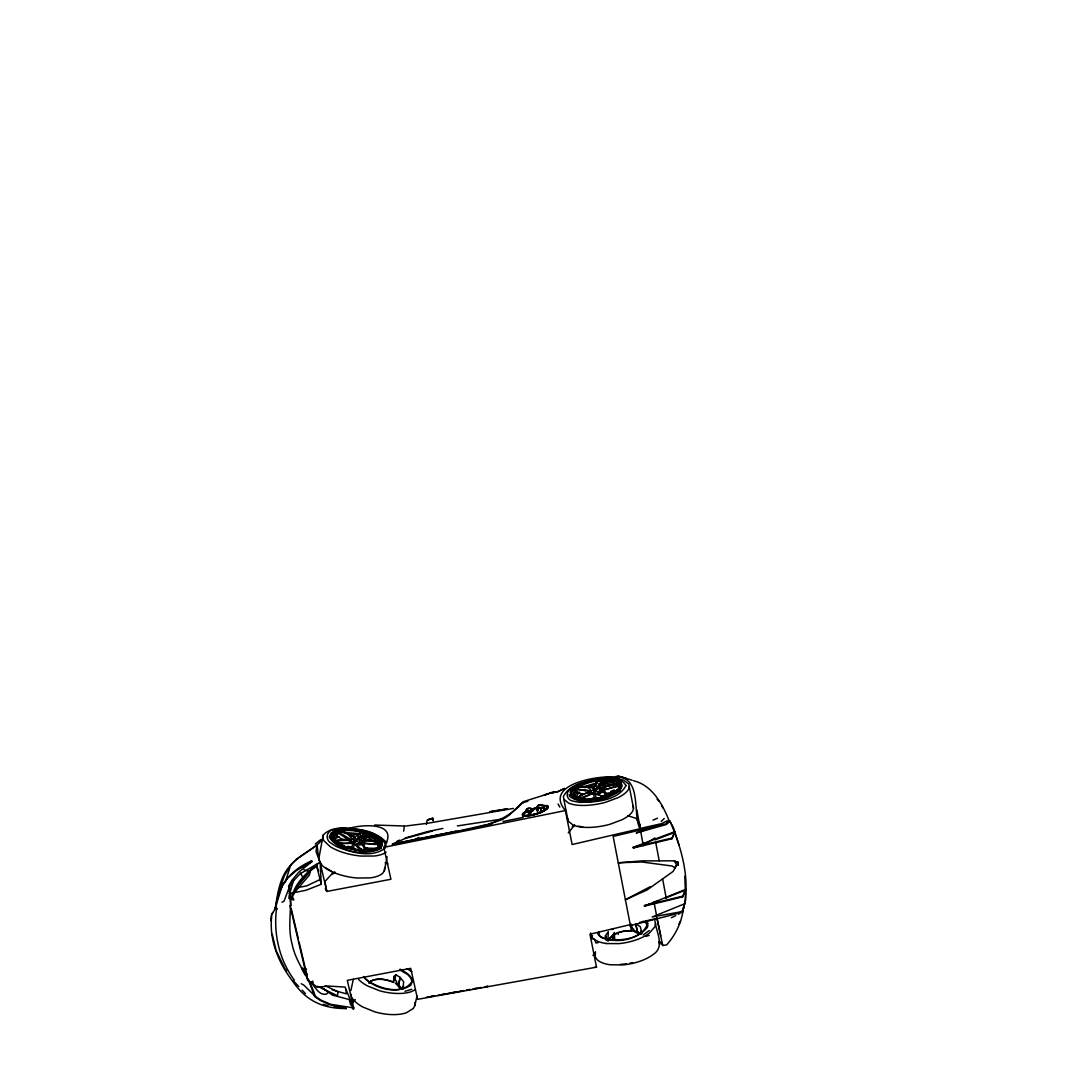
<?xml version="1.0" encoding="UTF-8"?>
<svg xmlns="http://www.w3.org/2000/svg" width="1068" height="1068" viewBox="0 0 1068 1068"><rect width="100%" height="100%" fill="white"/><g stroke="black" fill="none" stroke-linecap="round" stroke-linejoin="round"><path stroke-width="1.5" d="M529.741 815.431L529.741 813.002M540.875 812.094L540.875 809.664M541.249 812.08L541.249 809.651M612.618 938.905L612.658 935.221L614.38 932.471L614.741 940.014M528.193 812.788L528.58 810.425L528.9 812.908M528.54 812.748L528.58 810.425M361.678 850.302L360.45 849.514C365.964 851.69 365.536 849.754 362.319 844.868L356.512 844.161L361.678 850.302L364.896 850.435M333.163 839.074L333.43 837.192A24.284 9.318 9 0 1 335.712 834.802L336.046 832.987L337.742 833.08C338.249 836.524 332.802 837.405 334.471 841.05M363.761 832.052C368.046 831.411 366.671 834.949 362.346 832.84L364.201 832.012L366.658 832.933M381.676 844.08L378.366 843.213L379.621 844.227L378.219 844.788C390.447 844.841 365.363 838.447 363.227 841.958C364.802 843.88 378.86 845.455 381.77 843.587M351.612 997.045A32.814 15.166 12.2 0 0 362.653 1006.937L374.881 1011.89A33.295 15.379 12.2 0 0 395.08 1014.6A32.641 15.085 12.2 0 0 406.281 1012.811L413.289 1008.486L414.838 1005.602L414.958 1002.411M530.436 812.895L530.649 810.385L531.063 812.761M607.906 941.135L608.293 931.67L605.463 935.755L605.93 939.052M530.783 812.922L531.01 810.438M537.524 810.131L537.805 807.675M637.369 932.551L635.767 923.873L640.226 926.624L641.307 930.588L640.186 933.499L638.437 933.726L634.339 931.563L633.711 929.227L630.467 926.57L629.8 924.728L630.427 925.609L682.439 912.219L685.669 899.923L684.788 876.267M537.337 811.066L537.378 808.556L537.244 810.919L538.139 810.705M426.439 824.469L427.026 820.424L432.74 818.382L433.167 820.798L432.674 818.275L428.148 819.637L432.66 818.382M270.965 920.709L271.325 915.316L274.77 909.469L282.499 884.905L287.506 878.016L296.196 870.714L312.243 861.355L311.095 861.168C290.923 869.993 278.882 884.651 275.718 906.799L275.277 908.027M336.527 831.078L338.476 832.72L338.009 832.065L340.999 831.865L337.942 830.797L336.367 831.331L338.609 830.383L347.861 834.255L352.013 838.554L350.224 839.168L336.46 830.837M334.978 841.851L337.208 841.397L336.58 841.878L339.41 843.093L336.153 843.079L335.018 841.317C359.823 837.405 352.493 847.124 335.018 841.317M386.723 842.465L381.142 837.686A33.322 12.949 10.3 0 0 364.068 830.797C351.078 828.501 333.363 824.269 323.19 835.083L318.678 859.473L322.135 865.561L325.887 868.431A33.241 13.283 10.2 0 0 336.687 873.664A33.896 13.55 10.2 0 0 357.179 878.029L370.129 877.883A33.402 13.35 10.2 0 0 382.744 873.157L384.387 870.66L384.614 867.884M368.059 833.387L368.553 832.906L365.149 840.463M285.33 882.075L290.67 865.093L296.25 859.326L317.022 845.002L316.021 851.543L320.04 862.25L300.055 873.864L293.126 881.127L289.521 886.76C292.886 905.851 286.811 925.208 292.111 944.085C295.823 963.256 309.787 977.847 315.3 996.337L321.054 1000.182L330.506 1004.267L353.628 1007.885L353.415 1009.313L352.467 1008.486M271.739 916.024C268.829 939.64 278.481 962.855 292.725 981.265C306.049 1000.903 323.057 1008.739 346.339 1008.539L341.934 1007.484M375.322 841.918L363.213 834.482L357.206 839.875M275.277 908.628C277.493 893.636 279.789 876.294 290.83 865.08C299.948 854.547 313.832 849.794 322.523 839.435M288.841 898.428L289.228 895.211M579.417 799.612L590.898 794.258L596.812 793.965M403.677 831.158L404.358 826.312M598.507 934.246L598.841 931.857M631.508 924.354L589.963 934.22L596.505 967.167L417.615 999.328L410.726 968.356L347.314 980.344L353.762 1008.325L345.031 987.072L328.303 986.058L317.423 987.299L317.57 986.245L337.475 995.75L337.955 991.812L325.219 985.711M336.847 832.906L337.047 835.857L342.347 839.461M367.993 834.335L367.058 837.219L368.594 836.284L368.941 834.482L367.285 834.428M323.19 835.083L322.75 837.766L323.791 840.663L330.025 846.55A33.322 12.949 10.3 0 0 340.866 851.717A33.989 13.203 10.3 0 0 361.411 856.095L374.374 856.015A33.495 13.016 10.3 0 0 386.135 852.184M541.596 807.982L541.743 807.048L541.957 808.062M683.48 907.146C682.225 921.123 675.977 934.487 666.659 944.9L662.747 945.474L656.753 917.599M398.604 986.084L400.14 977.42L395.881 974.724L394.252 976.98L393.104 982.173M604.688 787.036L605.289 780.428L615.261 781.642A23.75 8.744 -10.9 0 1 618.372 783.498M275.678 909.042L276.478 904.516M620.909 785.033L603.38 789.986L602.913 789.399L606.878 786.368L621.069 783.899L621.002 785.501L621.175 784.393L617.785 784.766L619.28 785.234L618.118 786.222L621.376 786.141L617.811 791.188A25.392 9.345 -10.9 0 1 616.329 792.256M381.276 843.88L380.835 840.836M380.195 847.431C386.015 842.826 358.648 843.106 363.787 844.815L366.284 850.462L370.649 850.355A26.046 10.093 10.3 0 0 376.457 849.1A25.138 9.745 10.3 0 0 380.288 846.937L381.409 845.389M293.513 898.362L291.457 899.403C296.41 886.133 304.02 873.891 316.796 866.455L317.583 863.919C306.169 873.023 293.607 884.104 291.457 899.389L293.9 899.99M337.742 833.08L335.245 831.371L331.841 834.442L331.801 837.566L333.87 840.596L342.628 839.328L348.462 839.608L335.672 831.411M381.636 842.705L378.219 842.625L379.314 842.265A23.75 9.212 10.3 0 0 376.991 839.194L368.941 834.482M381.316 845.883L381.116 845.202M333.87 840.596C330.279 839.808 331.227 832.639 335.245 831.371M338.356 833.601L339.477 831.571M342.04 831.652L339.557 829.929L352.68 829.382L365.656 831.678L372.585 834.295A26.834 10.4 10.3 0 1 378.005 837.459C383.652 840.062 383.546 848.259 376.897 849.314A26.82 10.386 10.3 0 1 370.956 850.595L355.484 849.941L340.452 845.349A26.807 10.386 10.3 0 1 335.032 842.105C329.264 839.301 330.226 831.184 336.767 830.343A26.834 10.4 10.3 0 1 342.721 829.142L352.587 829.155L363.133 830.971M337.581 843.813L352.76 843.279L355.23 844.441L360.143 850.702L359.022 849.367L357.954 849.754A23.536 9.131 10.3 0 1 350.678 848.352A23.75 9.212 10.3 0 1 344.003 846.15C341.787 843.747 334.151 842.585 340.705 845.736M362.172 850.488L363.307 851.062M366.284 850.462L365.87 850.195M379.274 845.576L379.621 843.76M595.904 791.028L595.397 788.585L592.994 788.905L594.382 791.521L601.217 791.241A4.913 1.816 -10.6 0 1 601.217 792.536L600.563 792.856M621.282 785.647L620.682 787.41A25.138 9.252 -10.9 0 1 617.718 790.68A26.046 9.585 -10.9 0 1 612.605 793.818L608.506 795.42L604.448 791.241C599.241 790.413 618.012 786.435 619.293 785.955M353.014 841.651L353.802 841.557L354.469 838.06L356.031 838.754L355.631 841.25L352.2 841.544L351.412 842.705A4.926 1.922 10.1 0 0 353.054 844.161M354.603 842.866L354.896 841.33M341.733 831.278L346.112 830.544A23.75 9.212 10.3 0 1 352.907 830.704A23.536 9.131 10.3 0 1 360.049 831.798L359.702 833.587L343.682 832.506M359.369 844.307L359.422 842.412L355.631 841.25M360.049 831.798C368.1 831.238 345.191 827.767 342.628 829.315A26.046 10.106 10.3 0 0 336.647 830.584C330.052 831.318 329.158 839.555 334.911 842.332A26.046 10.106 10.3 0 0 340.345 845.576L342.561 846.564M363.213 834.482L363.561 832.68M362.145 842.866L362.599 840.529L361.825 840.249L360.223 840.543L359.422 842.412M365.376 835.136L365.723 833.334M378.619 847.845L378.98 846.03L377.979 845.295L381.022 845.696M384.387 870.66L387.11 856.763M355.39 848.886L351.813 847.685L352.76 843.279M350.891 990.517L353.321 979.289M603.594 779.627L603.34 780.775L599.482 781.055C611.296 775.488 594.863 780.308 596.077 785.3L596.745 788.117L599.508 787.917L602.419 783.592L603.58 779.146M370.649 982.56L370.996 981.011C378.232 977.941 386.723 979.329 393.705 982.48M654.884 837.899L643.256 845.562L643.911 842.559M394.519 980.865L395.881 974.724M399.379 987.887L399.726 986.325L396.148 983.601M402.97 988.875L403.637 981.786L400.14 977.42L398.484 984.576M355.07 849.22L353.388 848.166L354.376 843.773M414.838 1005.602L416.987 995.99M654.951 920.656C655.885 931.563 665.457 946.608 653.322 954.365A32.667 14.672 -10.8 0 1 643.096 960.079A33.322 14.965 -10.8 0 1 623.125 964.898L610.202 964.764A32.841 14.752 -10.8 0 1 597.145 959.638L595.276 956.915L595.41 951.735M361.985 843.106L362.052 842.118M597.052 789.292L600.416 782.47L603.527 782.243M655.645 923.58L654.898 926.744L649.277 933.178A32.761 14.365 -10.8 0 1 638.998 938.825A33.415 14.645 -10.8 0 1 618.973 943.631L606.023 943.551M575.452 797.516L578.789 792.87M618.853 778.919L623.352 780.121L628.758 783.992L633.511 808.236L632.71 811.039A33.402 12.696 -10.9 0 1 622.217 819.65L610.015 824.269A33.896 12.883 -10.9 0 1 589.349 827.42A33.228 12.629 -10.9 0 1 577.588 826.458L573.182 825.19L568.069 820.945L563.357 796.688C569.818 783.391 587.534 781.229 600.616 778.679A33.495 12.362 -10.9 0 1 607.185 778.105M278.534 893.035L284.275 875.907L288.934 867.977M378.192 847.458L378.726 845.629M289.655 893.716L293.593 880.339M629.372 786.489L628.571 789.225A33.495 12.362 -10.9 0 1 617.998 797.676L605.756 802.242A33.989 12.536 -10.9 0 1 585.037 805.432A33.322 12.295 -10.9 0 1 573.262 804.564L568.817 803.269L563.757 799.238M333.924 840.997L335.405 838.567L338.823 836.725M355.577 844.548L352.76 843.119L353.641 844.414M613.339 784.326L605.463 783.445L604.955 779.066L609.387 779.493A25.392 9.345 -10.9 0 1 615.342 780.481L620.788 783.645L617.464 784.286L618.385 783.592M576.159 798.303L586.118 793.03L592.273 793.551L578.349 798.704L576.159 798.303L577.868 799.278L579.844 798.61M546.629 808.583L547.083 807.248M271.886 914.649L272.674 912.459M402.502 989.088L403.597 986.058L401.742 988.474L400.059 988.074L396.722 984.402L396.735 981.879L394.346 978.061L394.212 976.005L394.252 976.98M676.832 864.519L673.227 871.341L647.008 890.004L625.394 899.723L631.442 930.829M682.439 912.219C691.69 882.435 681.744 848.112 669.783 820.718L668.154 821.078L665.978 823.895L613.152 836.404L625.394 899.723L650.225 886.707M289.521 886.76L284.021 901.178L281.952 902.246M600.309 792.843L603.019 790.734L601.217 792.536M325.286 888.683L326.808 891.446L390.928 879.271L383.826 847.351C400.113 822.186 363.667 824.042 349.623 828.261M544.386 808.569L543.866 809.157M682.626 896.88L685.709 889.35L644.471 906.105L682.626 896.88L685.709 889.35M351.986 1004.547L353.201 1001.877M604.955 779.066L602.539 787.436L606.637 785.768L620.682 783.151L619.347 781.763M592.74 794.098A4.926 1.829 -11.1 0 1 592.366 793.791L594.382 791.521M671.932 838.754L674.909 831.638L633.231 847.298L633.364 847.965L671.932 838.754L674.909 831.638M377.178 848.406L364.148 848.005M592.406 935.528L590.951 938.158L594.422 939.413M633.578 930.815L637.596 931.723L641.201 934.246C631.655 927.491 614.714 930.682 608.413 940.561C612.244 932.404 623.151 930.922 631.241 930.642M678.941 924.034L680.53 921.19M618.492 789.626L618.853 786.809L618.038 786.769L621.376 786.141M277.346 908.561L276.305 910.337C273.648 934.754 279.522 960.346 294.327 980.104M576.266 798.811L578.362 797.409L577.908 798.05L579.403 798.49M681.504 911.044L678.594 914.315M602.285 796.101L604.835 797.369L607.211 796.408L603.086 791.802C591.886 791.708 602.699 798.757 607.185 795.874M609.574 778.772A26.834 9.879 -10.9 0 1 615.649 779.72C621.936 780.054 624.032 787.77 618.198 790.707A26.82 9.866 -10.9 0 1 612.965 793.925L598.133 798.704L582.567 799.798A26.82 9.866 -10.9 0 1 576.48 798.784C570.032 798.263 568.817 790.387 574.557 787.663A26.834 9.879 -10.9 0 1 579.804 784.526L589.135 781.295L599.001 779.506L595.29 784.019L594.142 787.703L592.553 788.211C587.614 784.152 567.228 790.066 584.209 782.871M664.229 818.462L661.239 821.492M600.91 791.054L602.125 787.877L599.922 788.731L599.842 790.747M576.346 789.799L574.717 790.293L573.529 792.256A23.509 8.651 -10.9 0 0 574.13 795.793L575.906 797.209L577.614 797.075C571.233 802.348 568.59 787.236 576.346 789.799C578.229 792.71 573.903 794.525 575.345 797.395M676.124 865.707L675.31 867.123L676.725 864.893L674.402 861.275L677.272 862.196M355.337 999.635L352.013 1002.545M331.027 833L329.198 837.125C339.397 852.544 365.443 856.216 381.463 848.259M592.94 955.473L595.09 952.696M605.463 783.445L606.571 782.03L606.224 780.227M568.283 832.92L574.197 825.604M598.534 780.708L597.012 780.908L597.359 782.71L581.913 787.29M653.069 827.206L636.208 832.96L666.258 824.536L669.943 821.452L673.214 827.153L678.954 844.775M296.01 887.935L310.027 871.541L309.426 875.026L295.342 891.5M569.992 792.055L573.943 788.237M385.228 848.085C371.824 858.258 352.16 852.718 337.755 847.138A30.758 11.935 10.3 0 1 331.521 843.4C324.872 840.142 326.047 830.77 333.576 829.823A30.772 11.948 10.3 0 1 340.438 828.448C355.924 828.261 379.287 829.542 386.082 845.763M368.153 832.893L363.133 840.249L370.689 840.583L381.329 842.772M573.436 789.119C567.121 793.698 575.812 801.721 580.244 795.086C599.241 790.213 578.469 789.693 573.529 789.599M547.043 808.075C541.142 813.749 531.69 815.912 523.734 815.792L523.494 814.31L526.364 811.974M359.222 844.708L362.519 843.693L360.784 844.161M579.323 799.118C585.611 800.64 616.877 798.504 593.634 793.738L594.395 798.183L598.187 798.05M600.83 798.423L602.712 797.289M370.996 981.011L368.807 983.134C374.775 976.472 385.695 979.329 393.077 981.959M521.985 802.896L509.102 815.231L504.456 818.408M591.045 791.361L592.299 790.36M347.527 848.619L349.823 846.617L350.838 848.085L355.444 849.541M618.853 786.809L619.213 787.076A23.75 8.744 -10.9 0 1 617.197 790.053L611.35 793.938L607.705 794.926L609.027 795.914L612.698 794.325M290.309 866.268L290.83 865.08M600.123 792.069L601.978 791.335M601.644 796.955L603.727 795.94L605.73 796.755M574.531 787.864C568.763 790.587 569.978 798.517 576.453 799.024A26.046 9.585 -10.9 0 0 582.554 800.052L587.734 800.172M574.41 788.211C578.402 785.741 591.325 786.141 590.711 790.787C587.774 789.839 572.261 789.679 575.839 787.69L579.056 787.583L575.959 789.065M572.234 826.859L574.597 824.896M362.412 831.158L354.362 837.606L348.635 833.881L339.584 830.103M312.243 861.355L298.826 872.142L292.058 880.112L288.627 885.933L290.91 905.53M315.3 843.974L320.894 839.515M620.481 790.547C606.731 800.132 584.089 806.874 569.524 796.381L569.164 794.312M375.616 849.888L376.51 849.167M317.423 987.299L311.015 982.467L312.951 981.051M336.046 832.987L334.297 834.509A23.509 9.118 10.3 0 0 333.737 838.246L334.965 840.302L336.62 840.796L335.606 840.97M604.475 795.206L605.529 795.179M643.23 934.927L649.224 930.575M526.15 811.6L522.666 813.99L523.387 816.112C531.771 815.031 541.676 814.176 548.044 808.062L547.777 805.819L543.639 805.646M525.897 811.453L522.973 813.856L523.213 815.445C530.903 816.099 539.073 812.962 545.815 809.33M301.657 867.51L311.095 861.168M359.649 842.772L360.957 842.679L362.599 840.529M525.643 811.306L522.572 813.803L522.786 815.592C531.263 815.912 541.196 813.522 547.67 807.835L547.417 805.673L543.465 805.499M525.509 811.52L522.359 814.11L522.626 815.925C531.09 816.86 539.901 812.881 547.15 808.783L547.537 805.713L543.612 805.94M332.375 834.255L334.791 832.786M331.988 873.504L334.805 871.875M363.774 831.545L358.674 834.749L357.446 838.794L361.104 839.101L364.308 836.458L366.831 832.466A27.795 10.293 10.6 0 0 364.201 831.798M290.256 898.829L292.592 897.507M379.153 848.246L376.363 849.607M574.944 787.476L577.508 786.035M426.479 997.232L434.209 995.99M593.634 793.617L594.382 794.138M606.117 794.178L617.211 789.986M335.325 872.623L330.96 874.919L324.926 881.514L326.808 891.446L320.16 862.637L321.268 884.291L305.955 890.271L295.168 892.461M392.65 844.187L456.583 831.158L392.156 844.12L405.706 838.313L432.313 831.078M345.992 848.579L349.823 846.617L346.98 847.605M413.81 840.009L418.963 837.379M320.267 879.405L306.716 885.879L297.545 887.641M415.105 989.836L410.98 991.785A32.721 14.778 12.2 0 1 399.779 993.48A33.375 15.072 12.2 0 1 379.527 990.73L367.259 985.817A32.894 14.845 12.2 0 1 358.634 979.449M671.305 917.706L675.724 915.663M397.016 841.25L399.459 840.129M579.79 784.726L581.926 783.765M351.025 839.915L352.533 839.368M346.74 847.565L349.089 846.537M652.962 820.144L657.461 818.168M503.308 819.196L484.578 825.671L492.148 823.708M578.789 785.314L588.548 781.763M610.709 791.428L614.354 789.933M685.202 903.555L652.201 916.971L682.479 911.525M348.742 846.524L349.85 847.017L347.874 846.35M584.703 787.583L595.21 784.473M644.471 906.105L649.064 904.329M665.871 897.774L684.214 890.632M600.056 792.349L597.773 793.097M633.364 847.965L637.996 846.23M655.018 839.835L673.574 832.853M553.665 791.722L544.266 795.086L548.672 793.738M584.476 782.817L591.712 780.454M666.873 822.507L669.943 821.452M580.004 798.463L580.939 798.156M523.293 801.694L548.004 793.871M531.811 809.357L537.511 807.515C539.474 808.369 545.04 808.957 544.827 806.086C542.878 804.738 536.897 804.177 536.95 807.154L537.578 807.582M531.477 809.144L537.484 807.234M531.744 810.011L537.658 808.156M604.101 796.875L602.739 796.621L606.477 795.42L607.211 796.408M404.919 991.291L411.727 989.275M586.612 781.856L589.122 781.122M578.442 789.492L577.521 787.85M646.127 936.289L649.144 935.408M523.373 802.495L527.819 801.307M589.456 798.944L594.395 798.183M611.644 929.534L613.339 929.093M591.125 787.276L595.57 786.248M383.826 847.351L565.386 810.559L572.141 844.534L640.079 828.701L640.092 824.589L636.221 818.435L627.57 815.605M644.351 905.45L682.612 896.185M633.231 847.298L671.692 838.113M639.505 922.458L657.087 918.293L660.745 935.848M457.398 831.465C481.668 827.62 506.766 821.172 523.093 801.988L523.587 802.882M457.344 831.291L484.378 825.11M629.586 963.323L632.643 962.655M595.53 799.451L603.553 797.689A26.78 9.852 -10.9 0 0 610.909 795.139L613.072 794.151A26.046 9.585 -10.9 0 0 618.319 790.921C624.166 787.97 622.07 780.227 615.755 779.894A26.046 9.585 -10.9 0 0 609.681 778.999L602.232 778.839L591.806 780.655M502.961 821.546L523.173 817.367M415.586 840.089L418.803 839.435M431.659 836.778L444.528 834.121M447.746 833.454L455.782 831.798M598.347 942.563L596.037 943.044L594.956 940.628M339.464 830.41L350.037 829.702L362.119 831.465M354.469 838.06L353.308 838.634L354.029 841.183M442.9 828.461L427.24 831.665L405.159 837.98M437.466 995.403L463.499 990.717M466.756 990.129L470 989.542M473.257 988.955L476.515 988.367M431.339 996.364L434.569 995.79M442.646 994.348L445.877 993.774M449.121 993.2L457.197 991.771M460.428 991.197L463.659 990.623M466.903 990.049L470.134 989.462M473.364 988.888L481.454 987.459M598.187 798.944L590.057 800.025M337.154 830.25L341.466 829.516M513.348 808.423L428.401 823.148L406.374 825.951M594.369 780.067L607.305 778.839M667.086 820.878L661.719 823.615L639.852 828.541C632.122 812.668 642.722 777.104 615.555 776.676L618.172 775.982L632.149 780.227M658.676 901.138L653.95 901.886L656.513 915.303M457.344 825.938L502.387 818.996M597.813 798.357L592.166 798.517M599.001 779.506L586.919 782.51L577.067 786.328M598.24 783.979L601.925 783.565M597.813 785.861L602.299 785.34M539.674 807.101L539.914 808.022M626.502 963.83L620.401 964.404M596.558 788.918L598.974 788.731M543.278 805.833L546.883 806.033M590.27 800.052L584.944 800.159M343.122 829.435L346.433 829.289M596.865 799.038L592.847 798.57M359.195 844.187L356.805 844.107M604.208 785.234L610.402 785.487M289.535 893.155L292.632 893.155M405.293 826.031L374.614 825.03M578.789 787.009L583.462 784.633A23.75 8.744 -10.9 0 1 589.936 782.417M393.825 844.201L396.175 844.241M348.235 833.694L357.072 834.495M359.622 848.873L361.385 848.926L363.067 850.542M606.998 778.919L609.294 778.999A26.059 9.585 -10.9 0 1 615.235 779.934A25.138 9.252 -10.9 0 1 619.387 781.896M606.571 782.03L608.68 782.123A23.67 8.731 -10.9 0 1 614.127 782.977L617.918 784.673M596.037 791.855L594.382 792.002L593.701 788.491M350.05 835.523L354.483 835.924M344.75 846.59L351.813 847.685M311.002 982.453L313.325 982.64M289.401 893.409L293.86 893.809M580.792 799.852L582.968 800.065M359.996 850.315L347.701 847.872L337.595 843.48M606.904 793.337L610.923 794.005M611.483 779.44L620.815 782.19M353.201 829.716L357.406 830.25M579.724 792.202L575.078 792.109L574.717 790.293M334.324 1006.683L337.421 1007.124M340.518 1007.565L345.178 1008.232M301.603 968.249L306.476 969.01M353.802 841.557L355.404 842.011M578.456 826.178L582.781 826.979M583.435 790.373L585.785 790.814M593.181 793.497L591.552 793.057M545.094 806.3L546.576 806.62M607.919 793.564L612.057 794.485M346.339 1008.539L329.812 1004.761L320.293 1000.409L314.659 996.564L308.238 979.102M360.09 835.109L365.523 836.644M358.981 836.711L363.374 837.819M353.388 848.166L349.543 847.138M625.821 778.118L618.786 776.396L615.849 777.077C600.029 775.088 542.718 783.738 565.386 810.559M357.006 839.501L359.329 840.182M582.861 794.031L576.72 792.63L575.452 789.946M347.42 848.286L360.877 850.889A26.78 10.373 10.3 0 0 368.62 851.036L370.97 850.836A26.046 10.106 10.3 0 0 376.937 849.541C383.599 848.486 383.706 840.262 378.032 837.646A26.046 10.093 10.3 0 0 372.612 834.482L365.656 831.852M633.484 780.735C652.548 785.287 662.721 804.645 669.396 821.345M323.377 1004.361L328.116 1005.802M347.607 848.379L342.855 846.684M303.993 869.793L310.294 871.969M332.201 989.822L346.246 993.841L346.032 989.449M385.081 862.824L387.911 863.825M368.46 833.387L372.158 834.909A25.392 9.852 10.3 0 1 377.445 837.993L381.556 843.186M399.766 969.877L407.629 974.51L411.087 978.275L412.008 982.039L410.739 985.337C396.348 994.468 374.267 989.168 363.507 976.539M603.113 796.007L605.489 797.022M367.405 839.261L370.956 840.93M370.115 833.494L372.251 834.415A26.059 10.106 10.3 0 1 377.538 837.512M368.594 836.284L370.543 837.138A23.67 9.198 10.3 0 1 375.402 839.982L377.645 842.025M595.343 966.633L596.505 967.167M642.976 921.364L645.82 922.859L647.675 926.009M400.14 969.13L407.616 973.696A25.565 11.534 12.2 0 1 412.061 981.332C402.93 996.23 378.152 988.26 366.311 979.797A25.552 11.534 12.2 0 1 363.881 977.193M301.229 983.721L303.859 985.11L315.3 996.337M365.656 849.647L369.394 849.981L376.136 848.246A23.75 9.212 10.3 0 0 378.98 846.03M372.799 834.882L378.9 838.62M602.819 797.783L601.351 796.982L600.456 797.703A23.536 8.664 -10.9 0 1 593.167 798.971A23.75 8.744 -10.9 0 1 586.198 799.305L582.007 798.357L579.337 798.944M322.963 988.594L326.461 990.77M395.253 983.001L401.061 987.98M321.401 987.259L332.495 995.122L349.276 999.555L350.544 1004.481L353.628 1007.885M344.096 836.057L347.18 837.966M325.473 867.616L331.868 871.568M532.118 815.111L531.49 814.724L532.411 815.031M352.347 842.812L350.958 841.784M366.765 848.072L369.688 850.302M365.71 847.632L369.301 850.048M335.699 834.789L337.047 835.857M677.833 862.423L674.522 860.848L642.389 860.861L618.265 862.797L641.668 861.969L672.239 866.028L675.15 868.057M592.366 793.791L589.122 792.055L590.831 791.655L592.246 793.177M659.77 941.509L663.001 945.554M360.543 848.486L362.359 850.235M657.074 799.238L659.29 801.441M293.273 980.718L298.813 986.565M302.137 990.089L305.461 993.6M309.546 981.505C315.033 985.404 318.264 996.07 326.554 994.054L328.156 992.519L326.715 990.597M378.366 840.262L380.355 842.465M307.17 974.79L303.539 969.864M537.378 808.556L537.938 809.25M360.624 848.833L362.599 851.263M360.33 843.106L360.557 843.4A4.913 1.909 10.5 0 1 360.53 844.374M661.679 806.02L663.335 808.316M592.98 938.598L591.111 935.942L590.617 932.965M285.263 968.97L286.571 970.839M573.97 796.808L574.504 797.622M399.726 986.325L400.941 988.247M284.609 968.035L276.358 951.081M645.953 920.656L647.809 923.793L647.435 927.304C636.755 940.254 614.808 944.486 600.123 936.369L598.481 933.218M558.07 803.99L559.819 807.061M351.412 842.705L349.009 839.929L350.731 840.129L351.492 842.065M300.495 872.956L302.591 876.962M301.47 967.822L305.208 975.044M602.125 789.519L602.365 790.413M318.664 871.047L316.796 866.455L321.268 884.291M352.133 999.167L353.294 1002.251M350.558 993.681L351.265 995.923M275.891 949.572L272.247 934.286M528.233 810.465L528.553 812.962M632.87 805.673L633.511 808.236M641.307 930.588L642.001 933.432M658.929 941.616L659.65 944.606M291.31 908.948L298.359 938.865M306.516 973.469L307.077 975.885M299.107 942.056L307.13 976.072M289.975 905.464L307.677 980.584M635.767 923.873L637.676 932.457M613.673 939.867L612.658 935.221L613.366 940.134M606.384 940.361L605.463 935.755L606.224 939.8M619.12 784.82L619.48 786.649M609.948 937.811L610.255 939.373M600.176 791.001L600.47 792.523M618.025 932.925L618.319 934.487M613.286 935.154L613.593 936.716M631.335 924.474L632.229 929.12M602.833 780.321L603.18 782.123M602.125 787.877L602.579 790.213M600.59 780.481L600.937 782.283M619.213 787.076L619.56 788.905M662.587 878.75L666.245 898.268M655.805 842.799L659.21 860.808M643.256 845.562L636.822 809.784M595.317 793.617L596.037 798.063M567.655 818.328L568.069 820.945M317.129 845.442L318.478 856.856M573.703 795.94L573.663 795.033A24.284 8.838 -12.1 0 1 575.078 792.109M530.649 810.385L530.703 812.721M530.115 812.975L530.115 815.431M374.614 850.128A25.392 9.852 10.3 0 1 372.679 850.555M377.525 837.646A25.138 9.745 10.3 0 1 380.822 840.97M360.156 830.797A27.795 10.293 10.6 0 1 362.866 831.438M368.073 833.013A27.795 10.293 10.6 0 1 371.677 834.388M598.974 793.844A4.926 1.842 -10.8 0 1 597.626 794.232M589.91 782.337A23.536 8.664 -10.9 0 1 596.985 780.828M574.531 787.93A26.046 9.585 -10.9 0 1 579.804 784.78M608.787 778.065A33.495 12.362 -10.9 0 1 618.853 778.852M595.423 780.214A27.795 9.745 -10.5 0 1 599.575 779.627M597.653 932.764A25.579 11.214 -10.8 0 0 603.567 938.345C618.145 941.936 642.936 939.8 647.622 923.139A25.579 11.214 -10.8 0 0 646.554 920.99M606.357 943.485A32.761 14.365 -10.8 0 1 593.381 938.545M407.055 968.836A33.095 14.939 12.2 0 1 411.928 971.8M625.981 785.554C617.985 800.733 596.118 802.135 580.645 802.362A30.758 11.334 -10.9 0 1 573.623 801.174C566.173 800.573 564.852 791.455 571.473 788.344A30.785 11.348 -10.9 0 1 577.508 784.74C590.831 780.014 616.837 770.802 625.981 785.554M544.733 806.447C535.896 812.374 534.988 800.853 544.733 806.447M533.613 809.784C525.416 815.458 523.146 804.871 533.72 809.41C533.786 812.388 527.766 811.88 525.83 810.492C525.736 807.608 532.118 807.768 533.613 809.784M677.673 861.849L678.327 865.187L677.673 861.849M564.478 788.491L557.75 791.748L549.232 793.417L557.723 791.668L564.478 788.491M507.407 808.863L489.958 811.733L507.407 808.863M487.902 986.311L484.645 986.899L487.916 986.311"/></g></svg>
